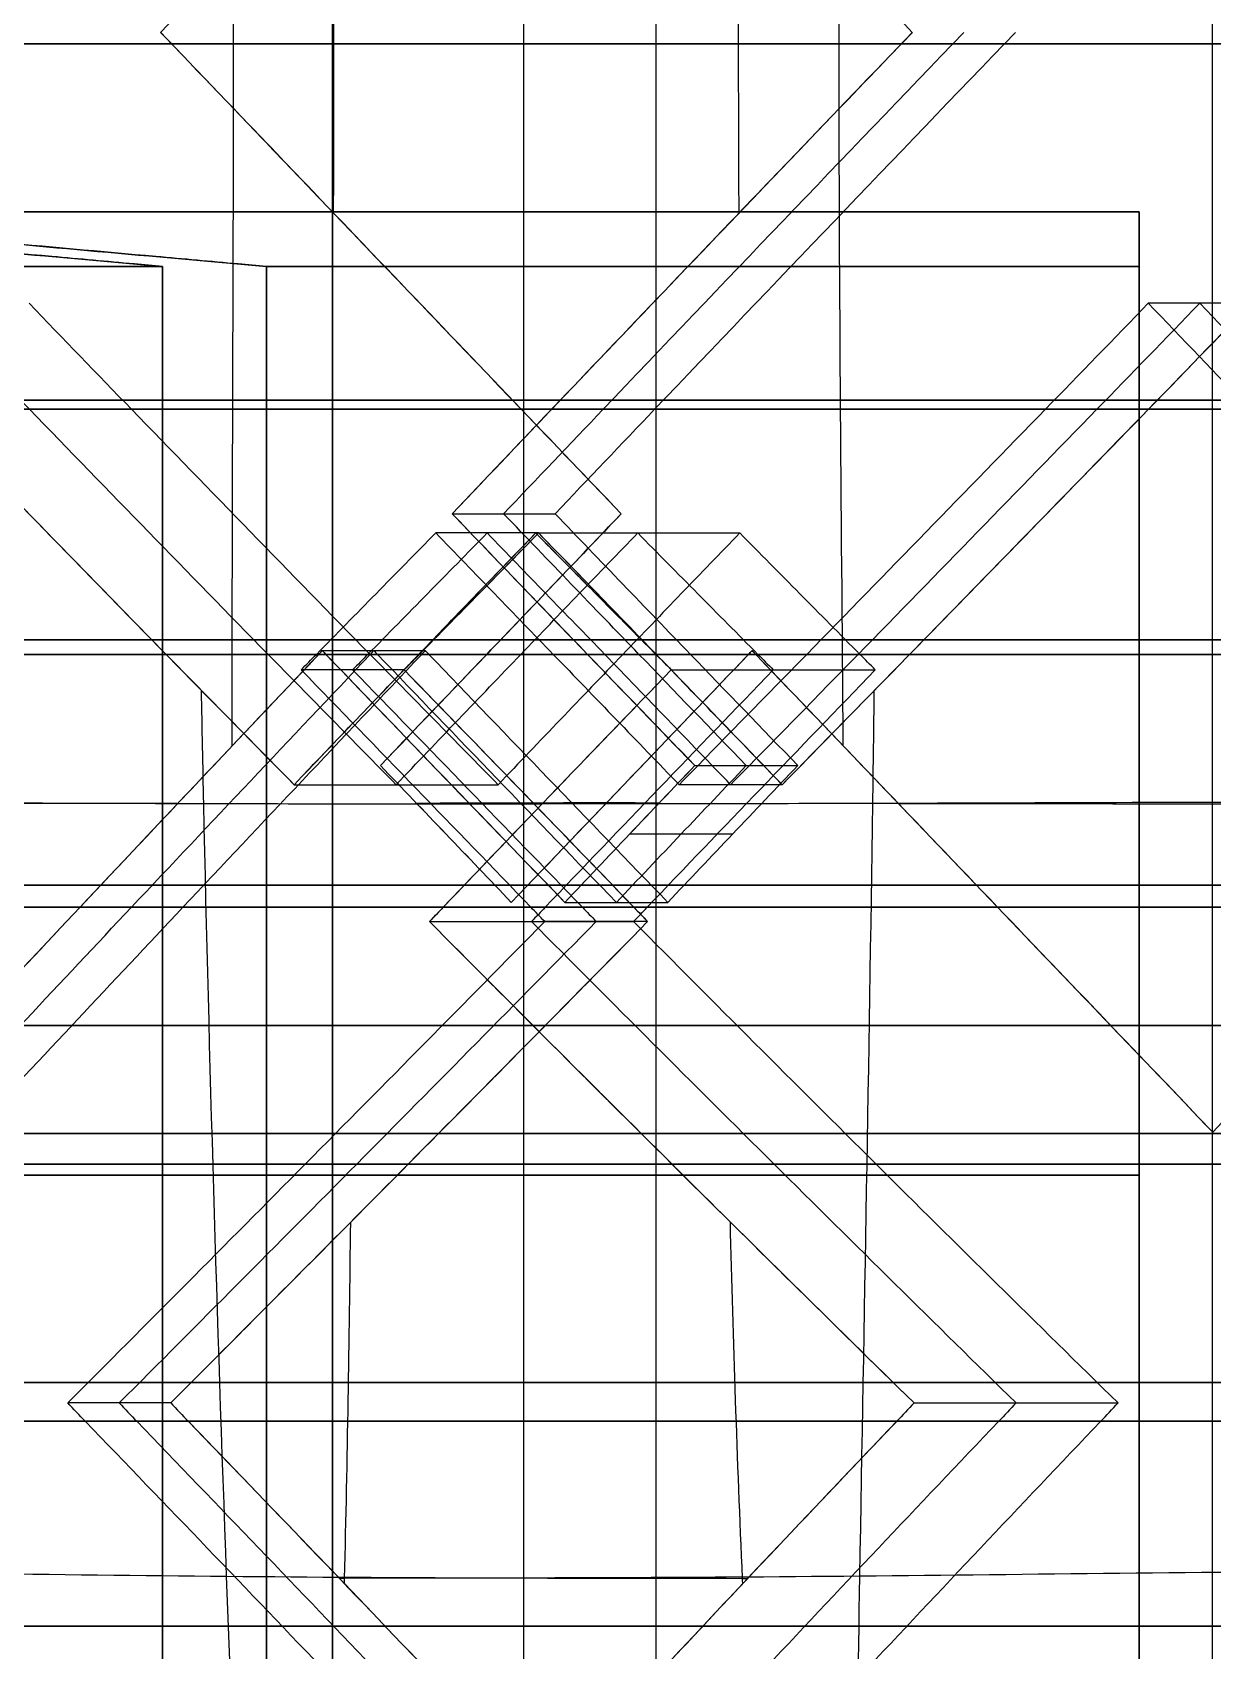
# Model space of a CAD drawing. Header units: millimetres. Extents: x -184 to 184, y -148 to 146.
# Drawn here: x -15.87 to 0, y -22.74 to -1 of the extents above; entities that cross this region are included whole.
import ezdxf

# ---------------------------------------------------------------- set-up
doc = ezdxf.new("R2010")
doc.units = ezdxf.units.MM
doc.header["$MEASUREMENT"] = 0
for name, color, linetype, true_color in [('Helping lines', 7, 'Continuous', 0xc80000), ('Rim', 1, 'Continuous', 0xff0000), ('Spacer', 7, 'Continuous', 0xffdead), ('Tyre', 7, 'Continuous', 0x000000)]:
    doc.layers.add(name, color=color, linetype=linetype, true_color=true_color)

msp = doc.modelspace()

# ---------------------------------------------------------------- linework, layer by layer
at = {"layer": 'Helping lines'}
msp.add_line((0, -148), (0, 146), dxfattribs=at)
at = {"layer": 'Rim', "extrusion": (1, 0, 0)}
for points in [[(-27.538, -39.275), (-1.155, -34.201)], [(-27.538, 39.275), (-1.155, 34.201)]]:
    msp.add_lwpolyline(points, dxfattribs=at)
at = {"layer": 'Rim', "extrusion": (-4.15509e-16, 1, 0)}
msp.add_circle((0, 0, -1.155), 34.201, dxfattribs=at)
at = {"layer": 'Rim', "extrusion": (0, 1, 0)}
msp.add_circle((0, 0, -14.346), 36.738, dxfattribs=at)
at = {"layer": 'Rim', "extrusion": (2.95118e-15, 1, -3.67926e-15)}
msp.add_arc((0, 0, -3.411), 30.562, 46.8504, 88.1496, dxfattribs=at)
at = {"layer": 'Rim', "extrusion": (5.23724e-16, 1, 4.70991e-15)}
msp.add_arc((0, 0, -3.411), 30.562, 271.8504, 313.1496, dxfattribs=at)
at = {"layer": 'Rim', "extrusion": (3.13141e-08, 1, 1.98369e-08)}
msp.add_arc((0, 0, -4.146), 19, 317.9772, 357.0228, dxfattribs=at)
at = {"layer": 'Rim', "extrusion": (3.61692e-08, 1, -8.11563e-09)}
msp.add_arc((0, 0, -4.146), 19, 2.9772, 42.0228, dxfattribs=at)
at = {"layer": 'Rim', "extrusion": (8.11562e-09, 1, 3.61692e-08)}
msp.add_arc((0, 0, -4.146), 19, 272.9772, 312.0228, dxfattribs=at)
at = {"layer": 'Rim', "extrusion": (1.98369e-08, 1, -3.13141e-08)}
msp.add_arc((0, 0, -4.146), 19, 47.9772, 87.0228, dxfattribs=at)
at = {"layer": 'Rim', "extrusion": (0, 1, 0)}
for start, end in [(46.7109, 88.2891), (271.7109, 313.2891)]:
    msp.add_arc((0, 0, -16.354), 33.051, start, end, dxfattribs=at)
at = {"layer": 'Rim'}
for points, degree in [([(-11.831, 45, -7.484), (-11.831, -1, -7.484), (-11.831, -47, -7.484)], 2), ([(-7.484, 45, 11.831), (-7.484, -1, 11.831), (-7.484, -47, 11.831)], 2), ([(0, -1.155, -34.201), (0, 12.037, -36.738), (0, 25.229, -39.275)], 2), ([(0, -1.155, 34.201), (0, 12.037, 36.738), (0, 25.229, 39.275)], 2), ([(-0.987, -3.411, 30.546), (-0.987, -12.04, 32.206), (-0.987, -20.668, 33.866), (-0.987, -29.296, 35.526)], 3), ([(-0.987, -29.296, -35.526), (-0.987, -20.668, -33.866), (-0.987, -12.039, -32.206), (-0.987, -3.411, -30.546)], 3), ([(-14.115, -42.349, -12.719), (-14.115, -23.248, -12.719), (-14.115, -4.146, -12.719)], 2), ([(-14.115, -4.146, 12.719), (-14.115, -23.248, 12.719), (-14.115, -42.349, 12.719)], 2), ([(-12.719, -4.146, -14.115), (-12.719, -23.248, -14.115), (-12.719, -42.349, -14.115)], 2), ([(-12.719, -42.349, 14.115), (-12.719, -23.248, 14.115), (-12.719, -4.146, 14.115)], 2), ([(-0.987, -42.349, -18.974), (-0.987, -23.248, -18.974), (-0.987, -4.146, -18.974)], 2), ([(-0.987, -4.146, 18.974), (-0.987, -23.248, 18.974), (-0.987, -42.349, 18.974)], 2), ([(-0.987, -16.893, -33.14), (-0.987, -29.621, -33.14), (-0.987, -42.349, -33.14)], 2), ([(-0.987, -16.893, 33.14), (-0.987, -29.621, 33.14), (-0.987, -42.349, 33.14)], 2)]:
    msp.add_open_spline(points, degree=degree, dxfattribs=at)
for points, knots in [([(-22.297, -3.411, -20.901), (-20.83, -3.543, -19.435), (-19.363, -3.675, -17.968), (-17.163, -3.873, -15.768), (-16.43, -3.939, -15.034), (-15.169, -4.052, -13.774), (-14.642, -4.099, -13.246), (-14.115, -4.146, -12.719)], [0, 0, 0, 0, 6.235432, 6.235432, 9.353148, 9.353148, 11.594778, 11.594778, 11.594778, 11.594778]), ([(-14.115, -4.146, 12.719), (-14.241, -4.135, 12.846), (-14.368, -4.124, 12.972), (-14.863, -4.079, 13.467), (-15.232, -4.046, 13.837), (-16.342, -3.946, 14.946), (-17.083, -3.88, 15.688), (-19.314, -3.679, 17.918), (-20.804, -3.546, 19.408), (-22.297, -3.411, 20.901)], [1.699926, 1.699926, 1.699926, 1.699926, 2.243226, 2.243226, 3.820114, 3.820114, 6.974567, 6.974567, 13.285135, 13.285135, 13.285135, 13.285135]), ([(-20.901, -3.411, 22.297), (-19.435, -3.543, 20.83), (-17.968, -3.675, 19.363), (-15.768, -3.873, 17.163), (-15.034, -3.939, 16.43), (-13.774, -4.052, 15.169), (-13.246, -4.099, 14.642), (-12.719, -4.146, 14.115)], [0, 0, 0, 0, 6.235432, 6.235432, 9.353148, 9.353148, 11.594778, 11.594778, 11.594778, 11.594778]), ([(-12.719, -4.146, -14.115), (-12.846, -4.135, -14.241), (-12.972, -4.124, -14.368), (-13.467, -4.079, -14.863), (-13.837, -4.046, -15.232), (-14.946, -3.946, -16.342), (-15.688, -3.88, -17.083), (-17.918, -3.679, -19.314), (-19.408, -3.546, -20.804), (-20.901, -3.411, -22.297)], [1.699926, 1.699926, 1.699926, 1.699926, 2.243226, 2.243226, 3.820114, 3.820114, 6.974567, 6.974567, 13.285135, 13.285135, 13.285135, 13.285135]), ([(-0.987, -3.411, -30.546), (-0.987, -3.543, -28.472), (-0.987, -3.675, -26.397), (-0.987, -3.873, -23.286), (-0.987, -3.939, -22.249), (-0.987, -4.052, -20.466), (-0.987, -4.099, -19.72), (-0.987, -4.146, -18.974)], [0, 0, 0, 0, 6.235432, 6.235432, 9.353148, 9.353148, 11.594778, 11.594778, 11.594778, 11.594778]), ([(-0.987, -4.146, 18.974), (-0.987, -4.135, 19.154), (-0.987, -4.124, 19.332), (-0.987, -4.079, 20.033), (-0.987, -4.046, 20.555), (-0.987, -3.946, 22.124), (-0.987, -3.88, 23.173), (-0.987, -3.679, 26.327), (-0.987, -3.546, 28.435), (-0.987, -3.411, 30.546)], [1.699926, 1.699926, 1.699926, 1.699926, 2.243226, 2.243226, 3.820114, 3.820114, 6.974567, 6.974567, 13.285135, 13.285135, 13.285135, 13.285135])]:
    msp.add_open_spline(points, degree=3, knots=knots, dxfattribs=at)
at = {"layer": 'Spacer'}
for points in [[(-11.831, -39, -7.484), (-11.831, -1, -7.484), (-11.831, 37, -7.484)], [(-9.257, -39, -5.856), (-9.257, -1, -5.856), (-9.257, 37, -5.856)]]:
    msp.add_open_spline(points, degree=2, dxfattribs=at)
at = {"layer": 'Tyre'}
for p, q in [((0.52, -4.641, -133.221), (-0.864, -4.641, -123.149)), ((-17.277, -6.065, 132.052), (-14.534, -6.065, 122.262)), ((-9.294, -6.065, 132.889), (-9.294, -6.065, 122.722)), ((-8.885, -6.065, -132.917), (-7.5, -6.065, -122.844)), ((-0.861, -6.065, -133.175), (-2.246, -6.065, -123.103)), ((-10.222, -7.469, -132.775), (-8.838, -7.469, -122.703)), ((-7.949, -7.469, 132.931), (-7.949, -7.469, 122.763)), ((-9.06, -7.727, -132.762), (-10.444, -7.727, -122.69)), ((-9.099, -7.727, 132.76), (-6.356, -7.727, 122.969)), ((-11.968, -9.308, -132.553), (-10.584, -9.308, -122.48)), ((-6.19, -9.308, 132.948), (-6.19, -9.308, 122.781)), ((-14.069, -9.358, 132.285), (-11.326, -9.358, 122.495)), ((-10.868, -9.566, -132.53), (-12.252, -9.566, -122.458)), ((-10.663, -9.358, -132.559), (-12.048, -9.358, -122.487)), ((-12.016, -9.358, -132.546), (-10.631, -9.358, -122.473)), ((-11.92, -9.358, -132.554), (-10.535, -9.358, -122.482)), ((-10.67, -9.358, 132.581), (-7.927, -9.358, 122.791)), ((-9.757, -9.358, 132.724), (-9.757, -9.358, 122.557)), ((-7.479, -9.358, -132.799), (-8.863, -9.358, -122.727)), ((-8.403, -9.358, -132.817), (-7.019, -9.358, -122.744)), ((-7.483, -9.358, 132.777), (-4.74, -9.358, 122.987)), ((-7.277, -9.566, 132.776), (-4.534, -9.566, 122.986)), ((-6.238, -9.358, 132.943), (-6.238, -9.358, 122.776)), ((-6.141, -9.358, 132.948), (-6.141, -9.358, 122.781)), ((-4.072, -9.358, -132.969), (-5.456, -9.358, -122.896)), ((-11.187, -10.851, 132.527), (-11.187, -10.851, 122.36)), ((-6.96, -10.851, -132.817), (-5.576, -10.851, -122.744)), ((-12.347, -11.109, 132.351), (-9.604, -11.109, 122.561)), ((-5.787, -11.109, -132.8), (-7.171, -11.109, -122.728)), ((-10.307, -11.77, 132.545), (-10.307, -11.77, 122.378)), ((-7.834, -11.77, -132.715), (-6.45, -11.77, -122.642)), ((-15.225, -12.755, -132.018), (-13.841, -12.755, -121.945)), ((-10.343, -12.755, 132.404), (-7.6, -12.755, 122.614)), ((-9.427, -12.69, 132.552), (-9.427, -12.69, 122.385)), ((-7.78, -12.755, -132.579), (-9.164, -12.755, -122.507)), ((-8.707, -12.69, -132.601), (-7.323, -12.69, -122.529)), ((-2.89, -12.755, 132.861), (-2.89, -12.755, 122.694)), ((-10.527, -12.948, 132.377), (-7.783, -12.948, 122.587)), ((-7.594, -12.948, -132.578), (-8.978, -12.948, -122.505)), ((-10.813, -16.206, -132.062), (-12.197, -16.206, -121.989)), ((-7.267, -16.206, 132.304), (-4.524, -16.206, 122.514)), ((-14.006, -19.416, -131.39), (-15.391, -19.416, -121.317)), ((-4.012, -19.416, 132.074), (-1.269, -19.416, 122.283)), ((-13.769, -19.662, -131.387), (-15.154, -19.662, -121.314)), ((-4.246, -19.662, 132.038), (-1.503, -19.662, 122.248))]:
    msp.add_line(p, q, dxfattribs=at)
at = {"layer": 'Tyre', "extrusion": (0, 1, 0)}
for centre, radius in [((-0.002, 0, -6.065), 128.817), ((-0.002, 0, -5.943), 124.819), ((-0.002, 0, -9.163), 124.692), ((-0.002, 0, -9.358), 128.687), ((-0.002, 0, -12.46), 124.497), ((-0.002, 0, -12.755), 128.486), ((-0.002, 0, -15.797), 124.225), ((-0.002, 0, -16.206), 128.204), ((-0.002, 0, -19.139), 123.865), ((-0.002, 0, -19.662), 127.831), ((-0.002, 0, -22.415), 123.407)]:
    msp.add_circle(centre, radius, dxfattribs=at)
at = {"layer": 'Tyre'}
for points, knots in [([(-13.18, -10.588, -132.372), (-13.181, -7.386, -132.557), (-13.14, -0.987, -132.744), (-13.183, 5.411, -132.565), (-13.18, 8.587, -132.374)], [33.173921, 33.173921, 33.173921, 33.173921, 42.799028, 52.345621, 52.345621, 52.345621, 52.345621]), ([(-4.965, -10.588, 132.934), (-4.988, -7.386, 133.118), (-5.055, -0.987, 133.297), (-4.987, 5.411, 133.126), (-4.964, 8.587, 132.936)], [33.173921, 33.173921, 33.173921, 33.173921, 42.799028, 52.345621, 52.345621, 52.345621, 52.345621]), ([(-7.949, 5.467, 132.931), (-8.971, 4.4, 132.908), (-9.991, 3.333, 132.862), (-12.057, 1.177, 132.733), (-13.099, 0.087, 132.646), (-14.142, -1.001, 132.559)], [-373.109176, -373.109176, -373.109176, -373.109176, -368.676402, -368.676402, -364.144796, -364.144796, -364.144796, -364.144796]), ([(-10.222, 5.467, -132.776), (-9.207, 4.4, -132.892), (-8.19, 3.333, -132.985), (-6.126, 1.177, -133.138), (-5.082, 0.087, -133.195), (-4.036, -1.001, -133.251)], [-373.109176, -373.109176, -373.109176, -373.109176, -368.676402, -368.676402, -364.144796, -364.144796, -364.144796, -364.144796]), ([(-11.816, -3.428, 132.738), (-11.814, -2.606, 132.749), (-11.81, -0.987, 132.761), (-11.814, 0.631, 132.753), (-11.817, 1.427, 132.744)], [40.336225, 40.336225, 40.336225, 40.336225, 42.799028, 45.183821, 45.183821, 45.183821, 45.183821]), ([(-6.365, -3.428, -133.11), (-6.369, -2.606, -133.121), (-6.374, -0.987, -133.133), (-6.37, 0.631, -133.126), (-6.366, 1.427, -133.117)], [40.336225, 40.336225, 40.336225, 40.336225, 42.799028, 45.183821, 45.183821, 45.183821, 45.183821]), ([(-14.142, -1.001, 132.559), (-13.098, -2.089, 132.637), (-12.056, -3.178, 132.725), (-9.992, -5.335, 132.859), (-8.971, -6.402, 132.907), (-7.949, -7.469, 132.931)], [-364.144796, -364.144796, -364.144796, -364.144796, -359.613713, -359.613713, -355.180501, -355.180501, -355.180501, -355.180501]), ([(-7.949, -7.469, 132.931), (-8.398, -7.001, 132.921), (-8.846, -6.533, 132.907), (-9.294, -6.065, 132.889), (-10.911, -4.375, 132.824), (-12.527, -2.687, 132.705), (-14.141, -1.001, 132.535)], [857.873838, 857.873838, 857.873838, 857.873838, 859.818454, 859.818454, 859.818454, 866.838133, 866.838133, 866.838133, 866.838133]), ([(-14.141, -1.001, 122.368), (-12.527, -2.687, 122.538), (-10.911, -4.375, 122.656), (-9.294, -6.065, 122.722), (-8.846, -6.533, 122.74), (-8.398, -7.001, 122.754), (-7.949, -7.469, 122.763)], [-866.838133, -866.838133, -866.838133, -866.838133, -859.818454, -859.818454, -859.818454, -857.873838, -857.873838, -857.873838, -857.873838]), ([(-7.949, -7.469, 127.847), (-8.398, -7.001, 127.837), (-8.846, -6.533, 127.823), (-9.294, -6.065, 127.805), (-10.911, -4.375, 127.74), (-12.527, -2.687, 127.622), (-14.141, -1.001, 127.452)], [857.873838, 857.873838, 857.873838, 857.873838, 859.818454, 859.818454, 859.818454, 866.838133, 866.838133, 866.838133, 866.838133]), ([(-4.036, -1.001, -133.251), (-5.081, -2.089, -133.186), (-6.126, -3.178, -133.131), (-8.189, -5.335, -132.982), (-9.207, -6.402, -132.89), (-10.222, -7.469, -132.775)], [-364.144796, -364.144796, -364.144796, -364.144796, -359.613713, -359.613713, -355.180501, -355.180501, -355.180501, -355.180501]), ([(-10.222, -7.469, -132.775), (-9.777, -7.001, -132.826), (-9.331, -6.533, -132.874), (-8.885, -6.065, -132.917), (-7.274, -4.375, -133.072), (-5.657, -2.687, -133.175), (-4.035, -1.001, -133.227)], [857.873838, 857.873838, 857.873838, 857.873838, 859.818454, 859.818454, 859.818454, 866.838133, 866.838133, 866.838133, 866.838133]), ([(-9.53, -7.469, -127.739), (-9.085, -7.001, -127.79), (-8.639, -6.533, -127.837), (-8.193, -6.065, -127.88), (-6.582, -4.375, -128.036), (-4.964, -2.687, -128.139), (-3.343, -1.001, -128.19)], [857.873838, 857.873838, 857.873838, 857.873838, 859.818454, 859.818454, 859.818454, 866.838133, 866.838133, 866.838133, 866.838133]), ([(-2.65, -1.001, -123.154), (-4.272, -2.687, -123.103), (-5.889, -4.375, -123), (-7.5, -6.065, -122.844), (-7.947, -6.533, -122.801), (-8.393, -7.001, -122.754), (-8.838, -7.469, -122.703)], [-866.838133, -866.838133, -866.838133, -866.838133, -859.818454, -859.818454, -859.818454, -857.873838, -857.873838, -857.873838, -857.873838]), ([(-18.653, -4.641, 131.91), (-18.195, -5.116, 131.961), (-17.737, -5.59, 132.009), (-17.277, -6.065, 132.052), (-16.212, -7.165, 132.152), (-15.142, -8.263, 132.23), (-14.069, -9.358, 132.285), (-13.496, -9.942, 132.314), (-12.922, -10.526, 132.336), (-12.347, -11.109, 132.351)], [638.549343, 638.549343, 638.549343, 638.549343, 640.53408, 640.53408, 640.53408, 645.138142, 645.138142, 645.138142, 647.595223, 647.595223, 647.595223, 647.595223]), ([(-17.281, -4.641, 127.015), (-16.824, -5.116, 127.067), (-16.365, -5.59, 127.114), (-15.906, -6.065, 127.157), (-14.841, -7.165, 127.257), (-13.771, -8.263, 127.335), (-12.697, -9.358, 127.39), (-12.124, -9.942, 127.419), (-11.55, -10.526, 127.441), (-10.975, -11.109, 127.456)], [638.549343, 638.549343, 638.549343, 638.549343, 640.53408, 640.53408, 640.53408, 645.138142, 645.138142, 645.138142, 647.595223, 647.595223, 647.595223, 647.595223]), ([(-9.604, -11.109, 122.561), (-10.179, -10.526, 122.546), (-10.753, -9.942, 122.523), (-11.326, -9.358, 122.495), (-12.399, -8.263, 122.44), (-13.469, -7.165, 122.362), (-14.534, -6.065, 122.262), (-14.994, -5.59, 122.219), (-15.452, -5.116, 122.172), (-15.91, -4.641, 122.12)], [-647.595223, -647.595223, -647.595223, -647.595223, -645.138142, -645.138142, -645.138142, -640.53408, -640.53408, -640.53408, -638.549343, -638.549343, -638.549343, -638.549343]), ([(-7.171, -11.109, -122.728), (-6.6, -10.526, -122.791), (-6.028, -9.942, -122.847), (-5.456, -9.358, -122.896), (-4.385, -8.263, -122.988), (-3.315, -7.165, -123.057), (-2.246, -6.065, -123.103), (-1.785, -5.59, -123.122), (-1.324, -5.116, -123.138), (-0.864, -4.641, -123.149)], [-647.595223, -647.595223, -647.595223, -647.595223, -645.138142, -645.138142, -645.138142, -640.53408, -640.53408, -640.53408, -638.549343, -638.549343, -638.549343, -638.549343]), ([(-0.172, -4.641, -128.185), (-0.632, -5.116, -128.174), (-1.093, -5.59, -128.159), (-1.554, -6.065, -128.139), (-2.623, -7.165, -128.093), (-3.693, -8.263, -128.025), (-4.764, -9.358, -127.932), (-5.335, -9.942, -127.883), (-5.907, -10.526, -127.827), (-6.479, -11.109, -127.764)], [638.549343, 638.549343, 638.549343, 638.549343, 640.53408, 640.53408, 640.53408, 645.138142, 645.138142, 645.138142, 647.595223, 647.595223, 647.595223, 647.595223]), ([(0.52, -4.641, -133.221), (0.06, -5.116, -133.21), (-0.401, -5.59, -133.195), (-0.861, -6.065, -133.175), (-1.931, -7.165, -133.129), (-3.001, -8.263, -133.061), (-4.072, -9.358, -132.968), (-4.643, -9.942, -132.919), (-5.215, -10.526, -132.863), (-5.787, -11.109, -132.8)], [638.549343, 638.549343, 638.549343, 638.549343, 640.53408, 640.53408, 640.53408, 645.138142, 645.138142, 645.138142, 647.595223, 647.595223, 647.595223, 647.595223]), ([(-0.864, -4.641, -123.149), (-0.407, -5.115, -123.139), (0.049, -5.59, -123.124), (0.505, -6.065, -123.105), (1.559, -7.162, -123.061), (2.611, -8.259, -122.994), (3.66, -9.358, -122.904), (4.217, -9.942, -122.856), (4.774, -10.525, -122.802), (5.329, -11.109, -122.741)], [-638.549343, -638.549343, -638.549343, -638.549343, -636.573355, -636.573355, -636.573355, -632.008427, -632.008427, -632.008427, -629.583304, -629.583304, -629.583304, -629.583304]), ([(6.022, -11.109, -127.777), (5.466, -10.525, -127.838), (4.909, -9.942, -127.893), (4.352, -9.358, -127.94), (3.303, -8.259, -128.03), (2.251, -7.162, -128.097), (1.198, -6.065, -128.141), (0.742, -5.59, -128.16), (0.285, -5.115, -128.175), (-0.172, -4.641, -128.185)], [629.583304, 629.583304, 629.583304, 629.583304, 632.008427, 632.008427, 632.008427, 636.573355, 636.573355, 636.573355, 638.549343, 638.549343, 638.549343, 638.549343]), ([(-11.187, -10.851, 132.527), (-10.71, -10.354, 132.598), (-10.234, -9.856, 132.663), (-9.757, -9.358, 132.724), (-9.155, -8.729, 132.8), (-8.552, -8.099, 132.869), (-7.949, -7.469, 132.931)], [853.1746, 853.1746, 853.1746, 853.1746, 855.251012, 855.251012, 855.251012, 857.873838, 857.873838, 857.873838, 857.873838]), ([(-7.949, -7.469, 122.763), (-8.552, -8.099, 122.702), (-9.155, -8.729, 122.633), (-9.757, -9.358, 122.557), (-10.234, -9.856, 122.496), (-10.71, -10.354, 122.431), (-11.187, -10.851, 122.36)], [-857.873838, -857.873838, -857.873838, -857.873838, -855.251012, -855.251012, -855.251012, -853.1746, -853.1746, -853.1746, -853.1746]), ([(-11.187, -10.851, 127.444), (-10.71, -10.354, 127.514), (-10.234, -9.856, 127.58), (-9.757, -9.358, 127.64), (-9.155, -8.729, 127.717), (-8.552, -8.099, 127.786), (-7.949, -7.469, 127.847)], [853.1746, 853.1746, 853.1746, 853.1746, 855.251012, 855.251012, 855.251012, 857.873838, 857.873838, 857.873838, 857.873838]), ([(-6.96, -10.851, -132.817), (-7.442, -10.354, -132.821), (-7.923, -9.856, -132.821), (-8.403, -9.358, -132.817), (-9.01, -8.729, -132.81), (-9.617, -8.099, -132.797), (-10.222, -7.469, -132.775)], [853.1746, 853.1746, 853.1746, 853.1746, 855.251012, 855.251012, 855.251012, 857.873838, 857.873838, 857.873838, 857.873838]), ([(-6.268, -10.851, -127.78), (-6.749, -10.354, -127.785), (-7.23, -9.856, -127.785), (-7.711, -9.358, -127.78), (-8.318, -8.729, -127.774), (-8.924, -8.099, -127.76), (-9.53, -7.469, -127.739)], [853.1746, 853.1746, 853.1746, 853.1746, 855.251012, 855.251012, 855.251012, 857.873838, 857.873838, 857.873838, 857.873838]), ([(-8.838, -7.469, -122.703), (-8.232, -8.099, -122.724), (-7.626, -8.729, -122.738), (-7.019, -9.358, -122.744), (-6.538, -9.856, -122.749), (-6.057, -10.354, -122.749), (-5.576, -10.851, -122.744)], [-857.873838, -857.873838, -857.873838, -857.873838, -855.251012, -855.251012, -855.251012, -853.1746, -853.1746, -853.1746, -853.1746]), ([(-12.347, -11.109, 132.351), (-11.789, -10.525, 132.435), (-11.231, -9.941, 132.511), (-10.67, -9.358, 132.581), (-10.148, -8.814, 132.646), (-9.624, -8.27, 132.706), (-9.099, -7.727, 132.76)], [647.595223, 647.595223, 647.595223, 647.595223, 650.030444, 650.030444, 650.030444, 652.301989, 652.301989, 652.301989, 652.301989]), ([(-12.252, -9.566, -122.458), (-12.184, -9.496, -122.468), (-12.116, -9.427, -122.478), (-12.048, -9.358, -122.487), (-11.513, -8.815, -122.56), (-10.979, -8.271, -122.628), (-10.444, -7.727, -122.69)], [-654.890963, -654.890963, -654.890963, -654.890963, -654.598145, -654.598145, -654.598145, -652.301989, -652.301989, -652.301989, -652.301989]), ([(-9.752, -7.727, -127.726), (-10.286, -8.271, -127.664), (-10.821, -8.815, -127.597), (-11.355, -9.358, -127.523), (-11.424, -9.427, -127.514), (-11.492, -9.496, -127.504), (-11.56, -9.566, -127.495)], [652.301989, 652.301989, 652.301989, 652.301989, 654.598145, 654.598145, 654.598145, 654.890963, 654.890963, 654.890963, 654.890963]), ([(-10.975, -11.109, 127.456), (-10.418, -10.525, 127.54), (-9.859, -9.941, 127.616), (-9.299, -9.358, 127.686), (-8.776, -8.814, 127.751), (-8.253, -8.27, 127.811), (-7.728, -7.727, 127.865)], [647.595223, 647.595223, 647.595223, 647.595223, 650.030444, 650.030444, 650.030444, 652.301989, 652.301989, 652.301989, 652.301989]), ([(-9.06, -7.727, -132.762), (-9.594, -8.271, -132.7), (-10.129, -8.815, -132.633), (-10.663, -9.358, -132.559), (-10.731, -9.427, -132.549), (-10.8, -9.496, -132.54), (-10.868, -9.566, -132.53)], [652.301989, 652.301989, 652.301989, 652.301989, 654.598145, 654.598145, 654.598145, 654.890963, 654.890963, 654.890963, 654.890963]), ([(-10.444, -7.727, -122.69), (-9.917, -8.27, -122.708), (-9.39, -8.814, -122.72), (-8.863, -9.358, -122.727), (-8.299, -9.941, -122.734), (-7.735, -10.525, -122.734), (-7.171, -11.109, -122.728)], [-652.301989, -652.301989, -652.301989, -652.301989, -650.030444, -650.030444, -650.030444, -647.595223, -647.595223, -647.595223, -647.595223]), ([(-6.479, -11.109, -127.764), (-7.043, -10.525, -127.77), (-7.607, -9.941, -127.77), (-8.171, -9.358, -127.763), (-8.698, -8.814, -127.757), (-9.225, -8.27, -127.744), (-9.752, -7.727, -127.726)], [647.595223, 647.595223, 647.595223, 647.595223, 650.030444, 650.030444, 650.030444, 652.301989, 652.301989, 652.301989, 652.301989]), ([(-6.356, -7.727, 122.969), (-6.881, -8.27, 122.916), (-7.405, -8.814, 122.856), (-7.927, -9.358, 122.791), (-8.487, -9.941, 122.721), (-9.046, -10.525, 122.645), (-9.604, -11.109, 122.561)], [-652.301989, -652.301989, -652.301989, -652.301989, -650.030444, -650.030444, -650.030444, -647.595223, -647.595223, -647.595223, -647.595223]), ([(-9.099, -7.727, 132.76), (-8.561, -8.271, 132.771), (-8.023, -8.815, 132.777), (-7.483, -9.358, 132.776), (-7.414, -9.427, 132.776), (-7.345, -9.496, 132.776), (-7.277, -9.566, 132.776)], [652.301989, 652.301989, 652.301989, 652.301989, 654.598145, 654.598145, 654.598145, 654.890963, 654.890963, 654.890963, 654.890963]), ([(-5.787, -11.109, -132.8), (-6.35, -10.525, -132.807), (-6.915, -9.941, -132.806), (-7.479, -9.358, -132.799), (-8.006, -8.814, -132.793), (-8.533, -8.27, -132.78), (-9.06, -7.727, -132.762)], [647.595223, 647.595223, 647.595223, 647.595223, 650.030444, 650.030444, 650.030444, 652.301989, 652.301989, 652.301989, 652.301989]), ([(-7.728, -7.727, 127.865), (-7.19, -8.271, 127.876), (-6.651, -8.815, 127.882), (-6.112, -9.358, 127.882), (-6.043, -9.427, 127.882), (-5.974, -9.496, 127.882), (-5.905, -9.566, 127.882)], [652.301989, 652.301989, 652.301989, 652.301989, 654.598145, 654.598145, 654.598145, 654.890963, 654.890963, 654.890963, 654.890963]), ([(-4.534, -9.566, 122.986), (-4.602, -9.496, 122.987), (-4.671, -9.427, 122.987), (-4.74, -9.358, 122.987), (-5.28, -8.815, 122.987), (-5.818, -8.271, 122.981), (-6.356, -7.727, 122.969)], [-654.890963, -654.890963, -654.890963, -654.890963, -654.598145, -654.598145, -654.598145, -652.301989, -652.301989, -652.301989, -652.301989]), ([(-18.061, -15.776, -131.416), (-17.12, -14.77, -131.638), (-16.174, -13.763, -131.838), (-15.225, -12.755, -132.018), (-14.159, -11.623, -132.219), (-13.089, -10.491, -132.395), (-12.016, -9.358, -132.546), (-12, -9.341, -132.549), (-11.984, -9.324, -132.551), (-11.968, -9.308, -132.553)], [836.970222, 836.970222, 836.970222, 836.970222, 841.1573, 841.1573, 841.1573, 845.861048, 845.861048, 845.861048, 845.930751, 845.930751, 845.930751, 845.930751]), ([(-17.369, -15.776, -126.38), (-16.427, -14.77, -126.602), (-15.482, -13.763, -126.802), (-14.533, -12.755, -126.981), (-13.467, -11.623, -127.183), (-12.397, -10.491, -127.359), (-11.323, -9.358, -127.51), (-11.308, -9.341, -127.512), (-11.292, -9.324, -127.514), (-11.276, -9.308, -127.516)], [836.970222, 836.970222, 836.970222, 836.970222, 841.1573, 841.1573, 841.1573, 845.861048, 845.861048, 845.861048, 845.930751, 845.930751, 845.930751, 845.930751]), ([(-10.584, -9.308, -122.48), (-10.599, -9.324, -122.478), (-10.615, -9.341, -122.476), (-10.631, -9.358, -122.473), (-11.705, -10.491, -122.322), (-12.775, -11.623, -122.147), (-13.841, -12.755, -121.945), (-14.79, -13.763, -121.766), (-15.735, -14.77, -121.566), (-16.677, -15.776, -121.344)], [-845.930751, -845.930751, -845.930751, -845.930751, -845.861048, -845.861048, -845.861048, -841.1573, -841.1573, -841.1573, -836.970222, -836.970222, -836.970222, -836.970222]), ([(-11.968, -9.308, -132.553), (-11.952, -9.324, -132.554), (-11.936, -9.341, -132.554), (-11.92, -9.358, -132.555), (-10.851, -10.47, -132.595), (-9.78, -11.581, -132.611), (-8.707, -12.69, -132.601)], [845.930751, 845.930751, 845.930751, 845.930751, 846.000618, 846.000618, 846.000618, 850.629523, 850.629523, 850.629523, 850.629523]), ([(-11.276, -9.308, -127.516), (-11.26, -9.324, -127.517), (-11.243, -9.341, -127.518), (-11.227, -9.358, -127.518), (-10.158, -10.47, -127.558), (-9.087, -11.581, -127.574), (-8.015, -12.69, -127.565)], [845.930751, 845.930751, 845.930751, 845.930751, 846.000618, 846.000618, 846.000618, 850.629523, 850.629523, 850.629523, 850.629523]), ([(-7.323, -12.69, -122.529), (-8.395, -11.581, -122.538), (-9.466, -10.47, -122.522), (-10.535, -9.358, -122.482), (-10.551, -9.341, -122.481), (-10.567, -9.324, -122.481), (-10.584, -9.308, -122.48)], [-850.629523, -850.629523, -850.629523, -850.629523, -846.000618, -846.000618, -846.000618, -845.930751, -845.930751, -845.930751, -845.930751]), ([(-6.19, -9.308, 132.948), (-6.206, -9.324, 132.947), (-6.222, -9.341, 132.945), (-6.238, -9.358, 132.944), (-7.302, -10.47, 132.837), (-8.365, -11.581, 132.707), (-9.427, -12.69, 132.552)], [845.930751, 845.930751, 845.930751, 845.930751, 846.000618, 846.000618, 846.000618, 850.629523, 850.629523, 850.629523, 850.629523]), ([(-9.427, -12.69, 122.385), (-8.365, -11.581, 122.54), (-7.302, -10.47, 122.67), (-6.238, -9.358, 122.776), (-6.222, -9.341, 122.777), (-6.206, -9.324, 122.779), (-6.19, -9.308, 122.781)], [-850.629523, -850.629523, -850.629523, -850.629523, -846.000618, -846.000618, -846.000618, -845.930751, -845.930751, -845.930751, -845.930751]), ([(-6.19, -9.308, 127.864), (-6.206, -9.324, 127.863), (-6.222, -9.341, 127.861), (-6.238, -9.358, 127.859), (-7.302, -10.47, 127.754), (-8.365, -11.581, 127.624), (-9.427, -12.69, 127.468)], [845.930751, 845.930751, 845.930751, 845.930751, 846.000618, 846.000618, 846.000618, 850.629523, 850.629523, 850.629523, 850.629523]), ([(0.002, -15.776, 132.652), (-0.961, -14.77, 132.743), (-1.925, -13.763, 132.813), (-2.89, -12.755, 132.861), (-3.973, -11.623, 132.916), (-5.057, -10.491, 132.945), (-6.141, -9.358, 132.948), (-6.158, -9.341, 132.948), (-6.174, -9.324, 132.948), (-6.19, -9.308, 132.948)], [836.970222, 836.970222, 836.970222, 836.970222, 841.1573, 841.1573, 841.1573, 845.861048, 845.861048, 845.861048, 845.930751, 845.930751, 845.930751, 845.930751]), ([(-6.19, -9.308, 122.781), (-6.174, -9.324, 122.781), (-6.158, -9.341, 122.781), (-6.141, -9.358, 122.781), (-5.057, -10.491, 122.777), (-3.973, -11.623, 122.749), (-2.89, -12.755, 122.694), (-1.925, -13.763, 122.645), (-0.961, -14.77, 122.576), (0.002, -15.776, 122.485)], [-845.930751, -845.930751, -845.930751, -845.930751, -845.861048, -845.861048, -845.861048, -841.1573, -841.1573, -841.1573, -836.970222, -836.970222, -836.970222, -836.970222]), ([(0.002, -15.776, 127.568), (-0.961, -14.77, 127.66), (-1.925, -13.763, 127.729), (-2.89, -12.755, 127.778), (-3.973, -11.623, 127.832), (-5.057, -10.491, 127.861), (-6.141, -9.358, 127.864), (-6.158, -9.341, 127.864), (-6.174, -9.324, 127.864), (-6.19, -9.308, 127.864)], [836.970222, 836.970222, 836.970222, 836.970222, 841.1573, 841.1573, 841.1573, 845.861048, 845.861048, 845.861048, 845.930751, 845.930751, 845.930751, 845.930751]), ([(-8.978, -12.948, -122.505), (-9.04, -12.883, -122.506), (-9.102, -12.819, -122.506), (-9.164, -12.755, -122.507), (-10.192, -11.69, -122.514), (-11.221, -10.627, -122.497), (-12.252, -9.566, -122.458)], [-659.598797, -659.598797, -659.598797, -659.598797, -659.331211, -659.331211, -659.331211, -654.890963, -654.890963, -654.890963, -654.890963]), ([(-11.56, -9.566, -127.495), (-10.529, -10.627, -127.534), (-9.5, -11.69, -127.55), (-8.472, -12.755, -127.543), (-8.41, -12.819, -127.542), (-8.348, -12.883, -127.542), (-8.286, -12.948, -127.541)], [654.890963, 654.890963, 654.890963, 654.890963, 659.331211, 659.331211, 659.331211, 659.598797, 659.598797, 659.598797, 659.598797]), ([(-10.868, -9.566, -132.53), (-9.837, -10.627, -132.57), (-8.807, -11.69, -132.586), (-7.78, -12.755, -132.579), (-7.718, -12.819, -132.579), (-7.656, -12.883, -132.578), (-7.594, -12.948, -132.578)], [654.890963, 654.890963, 654.890963, 654.890963, 659.331211, 659.331211, 659.331211, 659.598797, 659.598797, 659.598797, 659.598797]), ([(-7.277, -9.566, 132.776), (-8.303, -10.627, 132.674), (-9.325, -11.69, 132.551), (-10.343, -12.755, 132.404), (-10.404, -12.819, 132.395), (-10.465, -12.883, 132.386), (-10.527, -12.948, 132.377)], [654.890963, 654.890963, 654.890963, 654.890963, 659.331211, 659.331211, 659.331211, 659.598797, 659.598797, 659.598797, 659.598797]), ([(-5.905, -9.566, 127.882), (-6.932, -10.627, 127.78), (-7.954, -11.69, 127.656), (-8.971, -12.755, 127.509), (-9.032, -12.819, 127.5), (-9.094, -12.883, 127.491), (-9.155, -12.948, 127.482)], [654.890963, 654.890963, 654.890963, 654.890963, 659.331211, 659.331211, 659.331211, 659.598797, 659.598797, 659.598797, 659.598797]), ([(-7.783, -12.948, 122.587), (-7.722, -12.883, 122.596), (-7.661, -12.819, 122.605), (-7.6, -12.755, 122.614), (-6.582, -11.69, 122.761), (-5.56, -10.627, 122.885), (-4.534, -9.566, 122.986)], [-659.598797, -659.598797, -659.598797, -659.598797, -659.331211, -659.331211, -659.331211, -654.890963, -654.890963, -654.890963, -654.890963]), ([(-12.927, -29.005, 129.881), (-13.064, -26.588, 130.471), (-13.31, -20.674, 131.575), (-13.501, -14.317, 132.079), (-13.583, -10.35, 132.284), (-13.592, -9.844, 132.308)], [14.758479, 14.758479, 14.758479, 14.758479, 21.998391, 32.39871, 33.919074, 33.919074, 33.919074, 33.919074]), ([(-4.876, -29.005, -130.431), (-4.82, -26.588, -131.035), (-4.727, -20.674, -132.162), (-4.607, -14.317, -132.688), (-4.553, -10.35, -132.901), (-4.547, -9.844, -132.927)], [14.758479, 14.758479, 14.758479, 14.758479, 21.998391, 32.39871, 33.919074, 33.919074, 33.919074, 33.919074]), ([(-27.951, -11.364, 130.005), (-27.733, -11.363, 130.051), (-25.266, -11.358, 130.569), (-20.514, -11.331, 131.428), (-14.35, -11.363, 132.198), (-10.541, -11.367, 132.491), (-9.013, -11.367, 132.582)], [7.312289, 7.312289, 7.312289, 7.312289, 7.979294, 14.867092, 21.754891, 26.26662, 26.26662, 26.26662, 26.26662]), ([(-13.911, -11.362, -132.252), (-15.945, -11.364, -132.041), (-18.75, -11.364, -131.683), (-21.529, -11.365, -131.232), (-22.279, -11.365, -131.104)], [-5.057408, -5.057408, -5.057408, -5.057408, 1.091495, 3.373133, 3.373133, 3.373133, 3.373133]), ([(9.991, -11.364, -132.6), (9.769, -11.363, -132.616), (7.255, -11.358, -132.794), (2.43, -11.331, -132.997), (-3.782, -11.363, -132.921), (-7.595, -11.367, -132.692), (-9.121, -11.367, -132.574)], [7.312289, 7.312289, 7.312289, 7.312289, 7.979294, 14.867092, 21.754891, 26.26662, 26.26662, 26.26662, 26.26662]), ([(-4.223, -11.362, 132.915), (-2.18, -11.364, 132.983), (0.648, -11.364, 133.01), (3.462, -11.365, 132.942), (4.223, -11.365, 132.917)], [-5.057408, -5.057408, -5.057408, -5.057408, 1.091495, 3.373133, 3.373133, 3.373133, 3.373133]), ([(-15.391, -19.416, -121.317), (-14.327, -18.351, -121.569), (-13.263, -17.281, -121.792), (-12.197, -16.206, -121.989), (-11.125, -15.124, -122.187), (-10.051, -14.038, -122.359), (-8.978, -12.948, -122.505)], [-668.78662, -668.78662, -668.78662, -668.78662, -664.20882, -664.20882, -664.20882, -659.598797, -659.598797, -659.598797, -659.598797]), ([(-8.286, -12.948, -127.541), (-9.359, -14.038, -127.395), (-10.432, -15.124, -127.224), (-11.505, -16.206, -127.026), (-12.571, -17.281, -126.829), (-13.635, -18.351, -126.605), (-14.699, -19.416, -126.353)], [659.598797, 659.598797, 659.598797, 659.598797, 664.20882, 664.20882, 664.20882, 668.78662, 668.78662, 668.78662, 668.78662]), ([(-7.594, -12.948, -132.578), (-8.667, -14.038, -132.431), (-9.74, -15.124, -132.26), (-10.813, -16.206, -132.062), (-11.878, -17.281, -131.865), (-12.943, -18.351, -131.642), (-14.006, -19.416, -131.39)], [659.598797, 659.598797, 659.598797, 659.598797, 664.20882, 664.20882, 664.20882, 668.78662, 668.78662, 668.78662, 668.78662]), ([(-10.527, -12.948, 132.377), (-9.443, -14.038, 132.378), (-8.357, -15.124, 132.355), (-7.267, -16.206, 132.304), (-6.185, -17.281, 132.254), (-5.1, -18.351, 132.178), (-4.012, -19.416, 132.074)], [659.598797, 659.598797, 659.598797, 659.598797, 664.20882, 664.20882, 664.20882, 668.78662, 668.78662, 668.78662, 668.78662]), ([(-9.155, -12.948, 127.482), (-8.072, -14.038, 127.483), (-6.985, -15.124, 127.46), (-5.895, -16.206, 127.409), (-4.813, -17.281, 127.359), (-3.728, -18.351, 127.283), (-2.64, -19.416, 127.178)], [659.598797, 659.598797, 659.598797, 659.598797, 664.20882, 664.20882, 664.20882, 668.78662, 668.78662, 668.78662, 668.78662]), ([(-1.269, -19.416, 122.283), (-2.357, -18.351, 122.388), (-3.442, -17.281, 122.464), (-4.524, -16.206, 122.514), (-5.614, -15.124, 122.564), (-6.7, -14.038, 122.588), (-7.783, -12.948, 122.587)], [-668.78662, -668.78662, -668.78662, -668.78662, -664.20882, -664.20882, -664.20882, -659.598797, -659.598797, -659.598797, -659.598797]), ([(-11.669, -21.845, -131.309), (-11.669, -21.821, -131.313), (-11.63, -20.2, -131.557), (-11.604, -18.58, -131.755), (-11.586, -16.985, -131.917)], [21.92523, 21.92523, 21.92523, 21.92523, 21.998391, 26.781942, 26.781942, 26.781942, 26.781942]), ([(-6.316, -21.845, 131.675), (-6.317, -21.821, 131.679), (-6.389, -20.2, 131.915), (-6.442, -18.58, 132.108), (-6.482, -16.985, 132.266)], [21.92523, 21.92523, 21.92523, 21.92523, 21.998391, 26.781942, 26.781942, 26.781942, 26.781942]), ([(-9.202, -25.884, -120.874), (-10.091, -24.947, -120.997), (-10.984, -24.009, -121.092), (-11.879, -23.072, -121.162), (-12.967, -21.934, -121.248), (-14.06, -20.797, -121.297), (-15.154, -19.662, -121.314), (-15.233, -19.58, -121.315), (-15.312, -19.498, -121.316), (-15.391, -19.416, -121.317)], [-677.752953, -677.752953, -677.752953, -677.752953, -673.859453, -673.859453, -673.859453, -669.127981, -669.127981, -669.127981, -668.78662, -668.78662, -668.78662, -668.78662]), ([(-14.699, -19.416, -126.353), (-14.62, -19.498, -126.353), (-14.541, -19.58, -126.352), (-14.462, -19.662, -126.35), (-13.367, -20.797, -126.333), (-12.275, -21.934, -126.284), (-11.187, -23.072, -126.199), (-10.292, -24.009, -126.128), (-9.399, -24.947, -126.033), (-8.51, -25.884, -125.91)], [668.78662, 668.78662, 668.78662, 668.78662, 669.127981, 669.127981, 669.127981, 673.859453, 673.859453, 673.859453, 677.752953, 677.752953, 677.752953, 677.752953]), ([(-14.006, -19.416, -131.39), (-13.927, -19.498, -131.389), (-13.848, -19.58, -131.388), (-13.769, -19.662, -131.387), (-12.675, -20.797, -131.37), (-11.583, -21.934, -131.321), (-10.495, -23.072, -131.235), (-9.6, -24.009, -131.165), (-8.707, -24.947, -131.069), (-7.818, -25.884, -130.946)], [668.78662, 668.78662, 668.78662, 668.78662, 669.127981, 669.127981, 669.127981, 673.859453, 673.859453, 673.859453, 677.752953, 677.752953, 677.752953, 677.752953]), ([(-4.012, -19.416, 132.074), (-4.09, -19.498, 132.062), (-4.168, -19.58, 132.05), (-4.246, -19.662, 132.038), (-5.328, -20.797, 131.872), (-6.403, -21.934, 131.675), (-7.47, -23.072, 131.442), (-8.347, -24.009, 131.25), (-9.219, -24.947, 131.034), (-10.082, -25.884, 130.791)], [668.78662, 668.78662, 668.78662, 668.78662, 669.127981, 669.127981, 669.127981, 673.859453, 673.859453, 673.859453, 677.752953, 677.752953, 677.752953, 677.752953]), ([(-2.64, -19.416, 127.178), (-2.718, -19.498, 127.167), (-2.797, -19.58, 127.155), (-2.875, -19.662, 127.143), (-3.956, -20.797, 126.977), (-5.032, -21.934, 126.78), (-6.098, -23.072, 126.547), (-6.975, -24.009, 126.355), (-7.847, -24.947, 126.139), (-8.711, -25.884, 125.896)], [668.78662, 668.78662, 668.78662, 668.78662, 669.127981, 669.127981, 669.127981, 673.859453, 673.859453, 673.859453, 677.752953, 677.752953, 677.752953, 677.752953]), ([(-7.339, -25.884, 121.001), (-6.475, -24.947, 121.244), (-5.604, -24.009, 121.46), (-4.726, -23.072, 121.652), (-3.66, -21.934, 121.885), (-2.585, -20.797, 122.082), (-1.503, -19.662, 122.248), (-1.425, -19.58, 122.26), (-1.347, -19.498, 122.272), (-1.269, -19.416, 122.283)], [-677.752953, -677.752953, -677.752953, -677.752953, -673.859453, -673.859453, -673.859453, -669.127981, -669.127981, -669.127981, -668.78662, -668.78662, -668.78662, -668.78662]), ([(-30.049, -21.759, 128.481), (-29.045, -21.754, 128.71), (-25.792, -21.732, 129.416), (-20.24, -21.647, 130.468), (-13.221, -21.76, 131.359), (-8.65, -21.77, 131.596), (-6.271, -21.772, 131.688), (-6.247, -21.772, 131.689)], [4.886563, 4.886563, 4.886563, 4.886563, 7.979294, 14.867092, 21.754891, 28.64269, 28.713111, 28.713111, 28.713111, 28.713111]), ([(12.278, -21.759, -131.376), (11.251, -21.754, -131.467), (7.933, -21.732, -131.722), (2.289, -21.647, -132.01), (-4.785, -21.76, -131.936), (-9.347, -21.77, -131.548), (-11.715, -21.772, -131.316), (-11.739, -21.772, -131.313)], [4.886563, 4.886563, 4.886563, 4.886563, 7.979294, 14.867092, 21.754891, 28.64269, 28.713111, 28.713111, 28.713111, 28.713111])]:
    msp.add_open_spline(points, degree=3, knots=knots, dxfattribs=at)
for points in [[(-12.347, -11.109, 132.354), (-14.466, -8.962, 132.293), (-16.565, -6.807, 132.145), (-18.653, -4.641, 131.91)], [(-5.787, -11.109, -132.803), (-3.68, -8.962, -133.031), (-1.579, -6.807, -133.17), (0.52, -4.641, -133.221)], [(-7.949, -7.469, 132.931), (-9.03, -8.598, 132.82), (-10.109, -9.725, 132.686), (-11.187, -10.852, 132.533)], [(-10.222, -7.469, -132.775), (-9.137, -8.598, -132.812), (-8.05, -9.725, -132.827), (-6.961, -10.852, -132.822)], [(-9.099, -7.727, 132.757), (-10.187, -8.853, 132.645), (-11.269, -9.98, 132.511), (-12.347, -11.109, 132.354)], [(-10.868, -9.566, -132.53), (-10.265, -8.954, -132.614), (-9.662, -8.341, -132.691), (-9.06, -7.727, -132.76)], [(-7.277, -9.566, 132.776), (-7.885, -8.954, 132.777), (-8.493, -8.341, 132.771), (-9.099, -7.727, 132.757)], [(-9.06, -7.727, -132.76), (-7.967, -8.853, -132.796), (-6.876, -9.98, -132.811), (-5.787, -11.109, -132.803)], [(-11.968, -9.308, -132.553), (-13.961, -11.41, -132.273), (-16.098, -13.678, -131.878), (-18.062, -15.776, -131.42)], [(-8.707, -12.69, -132.599), (-9.796, -11.564, -132.607), (-10.883, -10.437, -132.592), (-11.968, -9.308, -132.553)], [(-9.427, -12.69, 132.55), (-8.349, -11.564, 132.706), (-7.27, -10.437, 132.839), (-6.19, -9.308, 132.948)], [(-6.19, -9.308, 132.948), (-4.177, -11.41, 132.943), (-2.007, -13.678, 132.842), (0.002, -15.776, 132.656)], [(0.002, -15.776, 132.656), (2.03, -13.657, 132.851), (4.16, -11.431, 132.943), (6.193, -9.308, 132.95)], [(-7.594, -12.948, -132.585), (-8.683, -11.818, -132.588), (-9.774, -10.691, -132.569), (-10.868, -9.566, -132.53)], [(-10.527, -12.948, 132.384), (-9.448, -11.818, 132.536), (-8.365, -10.691, 132.665), (-7.277, -9.566, 132.776)], [(-9.427, -12.69, 132.552), (-10.013, -12.077, 132.551), (-10.6, -11.464, 132.543), (-11.187, -10.851, 132.527)], [(-11.187, -10.851, 122.36), (-10.6, -11.464, 122.376), (-10.013, -12.077, 122.384), (-9.427, -12.69, 122.385)], [(-9.427, -12.69, 127.468), (-10.013, -12.077, 127.468), (-10.6, -11.464, 127.46), (-11.187, -10.851, 127.444)], [(-11.187, -10.852, 132.533), (-10.6, -11.464, 132.546), (-10.014, -12.077, 132.552), (-9.427, -12.69, 132.55)], [(-8.707, -12.69, -132.601), (-8.126, -12.077, -132.681), (-7.544, -11.464, -132.752), (-6.96, -10.851, -132.817)], [(-6.961, -10.852, -132.822), (-7.544, -11.464, -132.755), (-8.126, -12.077, -132.681), (-8.707, -12.69, -132.599)], [(-8.015, -12.69, -127.565), (-7.434, -12.077, -127.644), (-6.851, -11.464, -127.716), (-6.268, -10.851, -127.78)], [(-5.576, -10.851, -122.744), (-6.159, -11.464, -122.68), (-6.741, -12.077, -122.608), (-7.323, -12.69, -122.529)], [(-10.705, -11.355, 132.542), (-9.843, -11.354, 132.61), (-8.994, -11.355, 132.671), (-8.15, -11.356, 132.724)], [(-7.44, -11.355, -132.765), (-8.302, -11.354, -132.716), (-9.152, -11.355, -132.66), (-9.996, -11.356, -132.598)], [(-14.006, -19.416, -131.39), (-11.774, -17.181, -131.906), (-9.831, -15.22, -132.284), (-7.594, -12.948, -132.585)], [(-4.012, -19.416, 132.074), (-6.294, -17.181, 132.281), (-8.27, -15.22, 132.391), (-10.527, -12.948, 132.384)], [(-7.818, -25.883, -130.941), (-9.867, -23.72, -131.22), (-11.928, -21.569, -131.363), (-14.006, -19.416, -131.39)], [(-10.082, -25.883, 130.786), (-8.089, -23.72, 131.341), (-6.067, -21.569, 131.763), (-4.012, -19.416, 132.074)]]:
    msp.add_open_spline(points, degree=3, dxfattribs=at)

doc.saveas('drawing.dxf')
